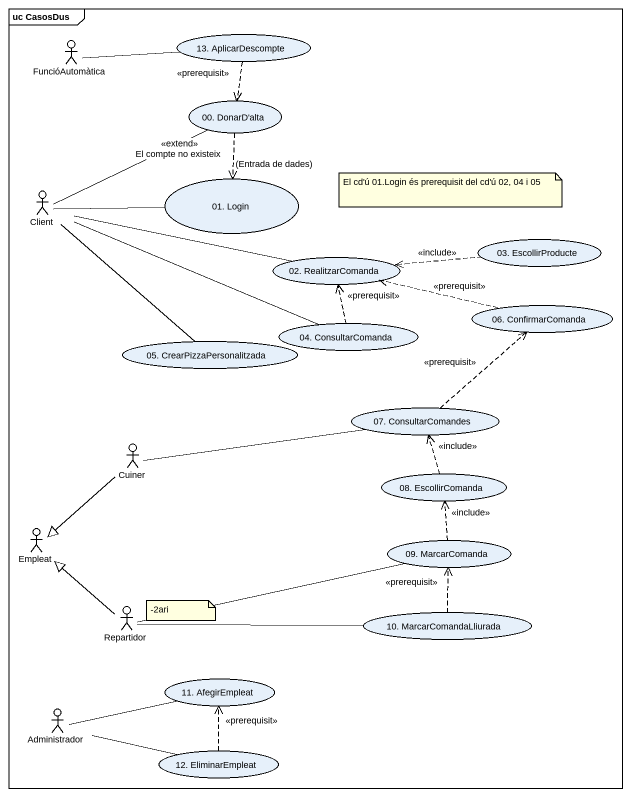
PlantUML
@startuml
mainframe uc CasosDus
usecase "13. AplicarDescompte" as u13_AplicarDescompte
actor FuncióAutomàtica
usecase "00. DonarD'alta" as u00_DonarD_alta
actor Client
usecase "01. Login" as u01_Login
usecase "02. RealitzarComanda" as u02_RealitzarComanda
usecase "03. EscollirProducte" as u03_EscollirProducte
usecase "06. ConfirmarComanda" as u06_ConfirmarComanda
usecase "05. CrearPizzaPersonalitzada" as u05_CrearPizzaPersonalitzada
usecase "04. ConsultarComanda" as u04_ConsultarComanda
usecase "07. ConsultarComandes" as u07_ConsultarComandes
actor Cuiner
usecase "08. EscollirComanda" as u08_EscollirComanda
actor Empleat
usecase "09. MarcarComanda" as u09_MarcarComanda
actor Repartidor
usecase "10. MarcarComandaLliurada" as u10_MarcarComandaLliurada
usecase "11. AfegirEmpleat" as u11_AfegirEmpleat
actor Administrador
usecase "12. EliminarEmpleat" as u12_EliminarEmpleat
u13_AplicarDescompte ..> u00_DonarD_alta : <<prerequisit>>
FuncióAutomàtica -right- u13_AplicarDescompte
u00_DonarD_alta ..> u01_Login : <<extend>> El compte no existeix\n(Entrada de dades)
Client -right- u00_DonarD_alta
Client -right- u01_Login
Client -right- u02_RealitzarComanda
Client -- u05_CrearPizzaPersonalitzada
Client -right- u04_ConsultarComanda
u03_EscollirProducte .left.> u02_RealitzarComanda : <<include>>
u06_ConfirmarComanda .left.> u02_RealitzarComanda : <<prerequisit>>
u04_ConsultarComanda .up.> u02_RealitzarComanda : <<prerequisit>>
u07_ConsultarComandes .up.> u06_ConfirmarComanda : <<prerequisit>>
Cuiner -right- u07_ConsultarComandes
Cuiner --|> Empleat
u08_EscollirComanda .up.> u07_ConsultarComandes : <<include>>
u09_MarcarComanda .up.> u08_EscollirComanda : <<include>>
Repartidor -up-|> Empleat
Repartidor -right- u09_MarcarComanda
Repartidor -right- u10_MarcarComandaLliurada
u10_MarcarComandaLliurada .up.> u09_MarcarComanda : <<prerequisit>>
Administrador -right- u11_AfegirEmpleat
Administrador -right- u12_EliminarEmpleat
u12_EliminarEmpleat .up.> u11_AfegirEmpleat : <<prerequisit>>
note as N1
  El cd'ú 01.Login és prerequisit del cd'ú 02, 04 i 05
end note
note as N2
  -2ari
end note
@enduml
